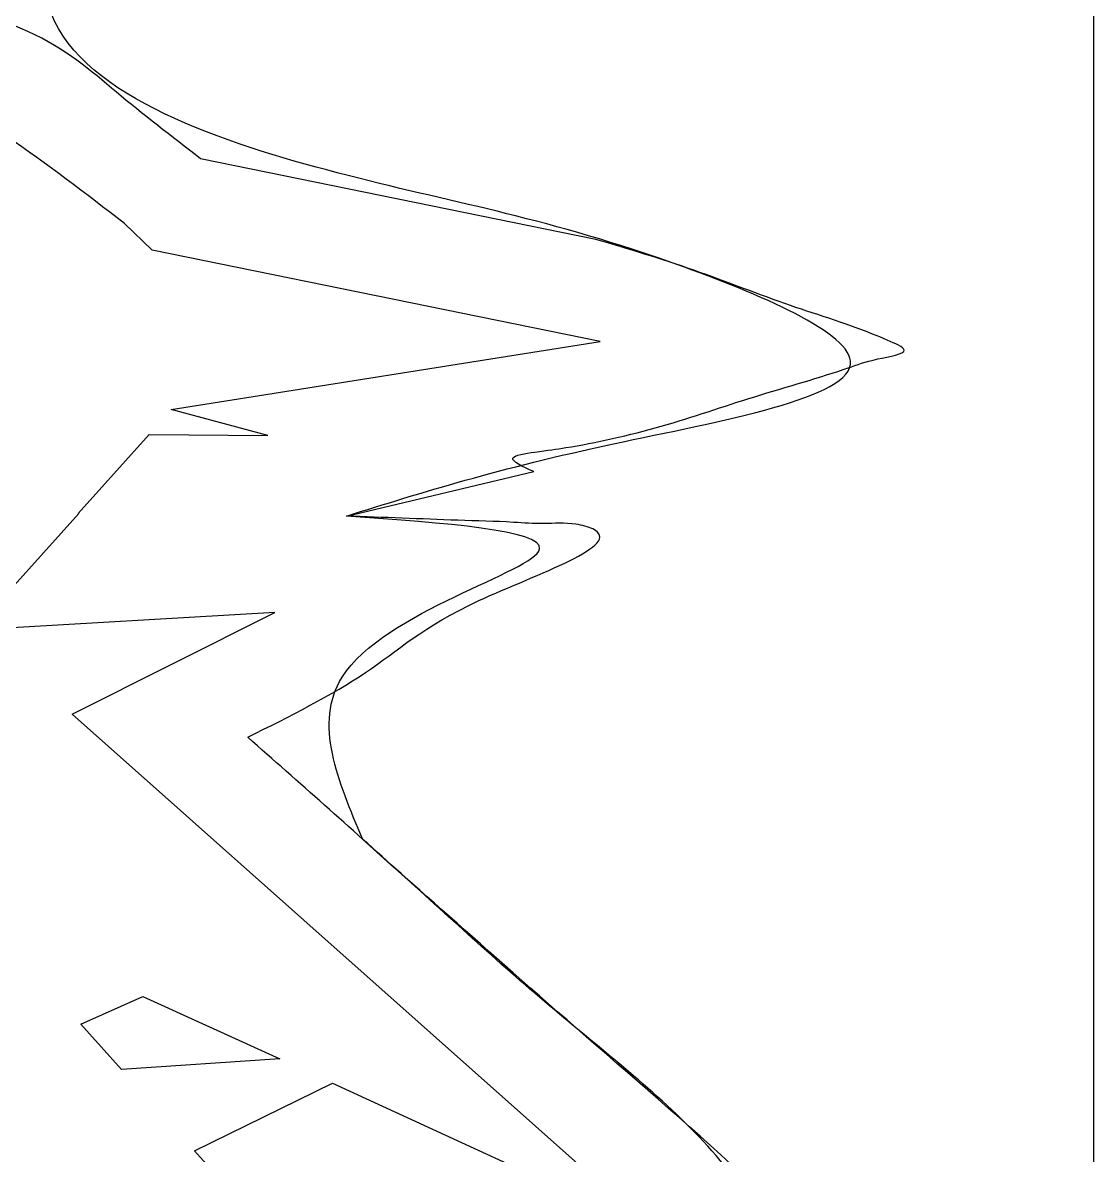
# Model space of a CAD drawing. Header units: inches. Extents: x 0.01 to 3.99, y 0.01 to 4.99.
# Drawn here: x 3.6113 to 3.9621, y 1.3589 to 1.7299 of the extents above; entities that cross this region are included whole.
import ezdxf

# ---------------------------------------------------------------- set-up
doc = ezdxf.new("R2010")
doc.units = ezdxf.units.IN
for name, color, linetype in [('Logo', 7, 'CONTINUOUS'), ('outline', 7, 'CONTINUOUS'), ('outline_2', 7, 'CONTINUOUS'), ('pcb_outline', 7, 'CONTINUOUS')]:
    doc.layers.add(name, color=color, linetype=linetype)

msp = doc.modelspace()

# ---------------------------------------------------------------- linework, layer by layer
at = {"layer": 'Logo', "color": 7}
msp.add_lwpolyline([(3.608559, 1.274755), (3.613928, 1.274267), (3.619135, 1.321292), (3.630037, 1.341956), (3.650051, 1.339516), (3.695937, 1.328939), (3.667625, 1.360343), (3.71286, 1.382473), (3.817811, 1.334309), (3.627597, 1.50337), (3.693985, 1.536727), (3.596518, 1.531032), (3.595867, 1.53152), (3.629712, 1.569107), (3.629549, 1.569107), (3.652818, 1.594979), (3.691707, 1.594654), (3.659977, 1.603115), (3.800563, 1.625407), (3.653794, 1.655347), (3.644682, 1.664133)], dxfattribs=at)
msp.add_lwpolyline([(3.650702, 1.410948), (3.695612, 1.390446), (3.643705, 1.387029), (3.630363, 1.401836)], close=True, dxfattribs=at)
msp.add_open_spline([(3.644682, 1.664133), (3.631999, 1.673857), (3.607846, 1.692374), (3.568805, 1.71648), (3.541437, 1.728225), (3.527364, 1.734264)], degree=3, knots=[0, 0, 0, 0, 0.047935, 0.09129, 0.137178, 0.137178, 0.137178, 0.137178], dxfattribs=at)
at = {"layer": 'outline', "color": 7}
for points in [[(3.962093, 4.669337), (3.962093, 0.318474)], [(3.799099, 1.658901), (3.669594, 1.685311)], [(3.717392, 1.568263), (3.77876, 1.582819)]]:
    msp.add_lwpolyline(points, dxfattribs=at)
for points, knots in [([(3.669594, 1.685311), (3.660093, 1.692639), (3.641081, 1.707305), (3.618253, 1.72812), (3.569013, 1.740823), (3.603351, 1.763136), (3.616581, 1.782343), (3.631133, 1.802065), (3.645186, 1.820688), (3.655477, 1.836115), (3.682148, 1.865206), (3.629061, 1.839411), (3.600826, 1.833916), (3.564703, 1.821553), (3.533933, 1.806288), (3.502998, 1.792289), (3.482555, 1.782815), (3.472333, 1.778078)], [0, 0, 0, 0, 0.035129, 0.070298, 0.105445, 0.131073, 0.156639, 0.182269, 0.2035, 0.224733, 0.245965, 0.282916, 0.319882, 0.356776, 0.390599, 0.424423, 0.458247, 0.458247, 0.458247, 0.458247]), ([(3.77876, 1.582819), (3.775135, 1.584479), (3.768186, 1.587662), (3.781245, 1.589525), (3.795247, 1.591366), (3.821358, 1.59727), (3.850399, 1.60755), (3.8763, 1.614623), (3.889649, 1.619722), (3.903915, 1.62184), (3.882582, 1.631193), (3.864192, 1.636142), (3.831, 1.649418), (3.809724, 1.655743), (3.799099, 1.658901)], [0, 0, 0, 0, 0.008146, 0.015616, 0.025907, 0.057919, 0.090026, 0.122117, 0.13217, 0.141316, 0.147712, 0.181417, 0.215141, 0.248779, 0.248779, 0.248779, 0.248779]), ([(3.685071, 1.495804), (3.698941, 1.50276), (3.726695, 1.516678), (3.749954, 1.539515), (3.812771, 1.560197), (3.790684, 1.566374), (3.782296, 1.565469), (3.769305, 1.566486), (3.75393, 1.566827), (3.735652, 1.56759), (3.723479, 1.568039), (3.717392, 1.568263)], [0, 0, 0, 0, 0.04399, 0.088029, 0.132066, 0.137788, 0.148444, 0.158195, 0.176471, 0.194746, 0.213023, 0.213023, 0.213023, 0.213023]), ([(3.895839, 1.283352), (3.889215, 1.292127), (3.875963, 1.309682), (3.856496, 1.336228), (3.829515, 1.371665), (3.784759, 1.405748), (3.735501, 1.451341), (3.701881, 1.480983), (3.685071, 1.495804)], [0, 0, 0, 0, 0.032975, 0.065971, 0.098856, 0.166067, 0.233276, 0.300487, 0.300487, 0.300487, 0.300487])]:
    msp.add_open_spline(points, degree=3, knots=knots, dxfattribs=at)
at = {"layer": 'outline_2', "color": 7}
msp.add_lwpolyline([(3.962093, 4.669337), (3.962093, 0.318474)], dxfattribs=at)
for points, knots in [([(3.71739, 1.568252), (3.742289, 1.576054), (3.789792, 1.590938), (3.920568, 1.613053), (3.795828, 1.664401), (3.726942, 1.674464), (3.593263, 1.717454), (3.627258, 1.786571), (3.64252, 1.817601)], [0, 0, 0, 0, 0.090628, 0.172898, 0.240501, 0.35318, 0.460489, 0.547915, 0.547915, 0.547915, 0.547915]), ([(3.72274, 1.462315), (3.714666, 1.481428), (3.694988, 1.528011), (3.820594, 1.560911), (3.749633, 1.565958), (3.71739, 1.568252)], [0, 0, 0, 0, 0.053636, 0.130719, 0.19491, 0.19491, 0.19491, 0.19491]), ([(3.809024, 1.303583), (3.840591, 1.299842), (3.920497, 1.290374), (3.795, 1.398063), (3.74738, 1.440405), (3.72274, 1.462315)], [0, 0, 0, 0, 0.070352, 0.178084, 0.293604, 0.293604, 0.293604, 0.293604])]:
    msp.add_open_spline(points, degree=3, knots=knots, dxfattribs=at)
at = {"layer": 'pcb_outline', "color": 7}
for points, knots in [([(3.71739, 1.568252), (3.742289, 1.576054), (3.789792, 1.590938), (3.920568, 1.613053), (3.795828, 1.664401), (3.726942, 1.674464), (3.593263, 1.717454), (3.627258, 1.786571), (3.64252, 1.817601)], [0, 0, 0, 0, 0.090628, 0.172898, 0.240501, 0.35318, 0.460489, 0.547915, 0.547915, 0.547915, 0.547915]), ([(3.72274, 1.462315), (3.714666, 1.481428), (3.694988, 1.528011), (3.820594, 1.560911), (3.749633, 1.565958), (3.71739, 1.568252)], [0, 0, 0, 0, 0.053636, 0.130719, 0.19491, 0.19491, 0.19491, 0.19491]), ([(3.809024, 1.303583), (3.840591, 1.299842), (3.920497, 1.290374), (3.795, 1.398063), (3.74738, 1.440405), (3.72274, 1.462315)], [0, 0, 0, 0, 0.070352, 0.178084, 0.293604, 0.293604, 0.293604, 0.293604])]:
    msp.add_open_spline(points, degree=3, knots=knots, dxfattribs=at)

doc.saveas('drawing.dxf')
